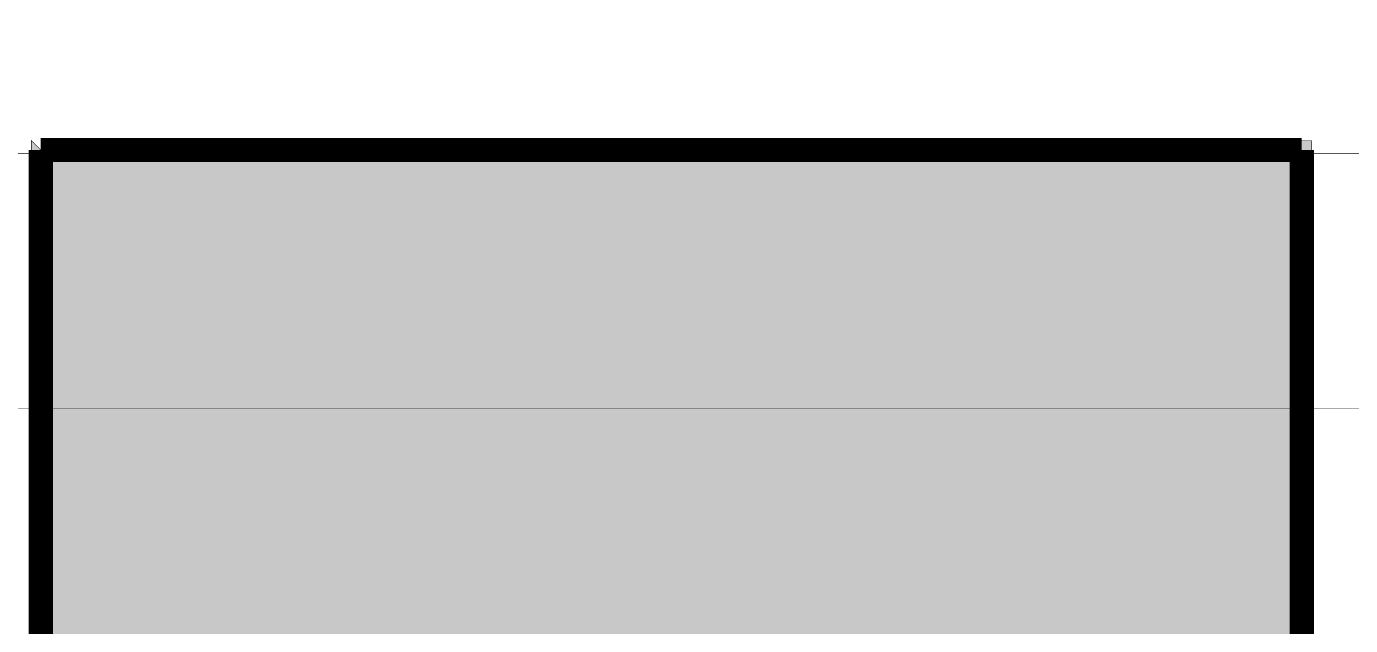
# Model space of a CAD drawing. Header units: millimetres. Extents: x -4.6 to 44.8, y -59.8 to 6.4.
# Drawn here: x 9.32 to 23.18, y 0.14 to 6.41 of the extents above; entities that cross this region are included whole.
import ezdxf

# ---------------------------------------------------------------- set-up
doc = ezdxf.new("R2010")
doc.units = ezdxf.units.MM
doc.header["$MEASUREMENT"] = 0
for name, color, linetype, true_color in [('Bottom-Layer', 7, 'Continuous', 0x0000ff), ('Document-Layer', 7, 'Continuous', 0xffffff), ('Top-Layer', 7, 'Continuous', 0xff0000), ('Top-Silkscreen-Layer', 7, 'Continuous', 0xffcc00)]:
    doc.layers.add(name, color=color, linetype=linetype, true_color=true_color)

msp = doc.modelspace()

# ---------------------------------------------------------------- hatches: boundary and pattern name
at = {"layer": 'Document-Layer'}
for points in [[(9.368, 5.218), (9.368, -11.582), (22.768, -11.582), (22.768, 5.218), (9.468, 5.218), (9.568, 5.018)], [(9.568, 5.018), (22.568, 5.018), (22.568, -11.382), (9.568, -11.382)]]:
    msp.add_hatch(color=256, dxfattribs=at).paths.add_polyline_path(points)

# ---------------------------------------------------------------- linework, layer by layer
at = {"layer": 'Bottom-Layer', "const_width": 0.00508}
msp.add_lwpolyline([(-4.572, -58.801), (-4.572, 5.08), (43.942, 5.08), (43.942, -58.801)], close=True, dxfattribs=at)
at = {"layer": 'Document-Layer', "const_width": 0.00508}
for points in [[(9.368, 5.218), (9.368, -11.582), (22.768, -11.582), (22.768, 5.218), (9.468, 5.218), (9.568, 5.018)], [(9.568, 5.018), (22.568, 5.018), (22.568, -11.382), (9.568, -11.382)]]:
    msp.add_lwpolyline(points, close=True, dxfattribs=at)
at = {"layer": 'Top-Layer', "const_width": 0.00508}
msp.add_lwpolyline([(-3.302, -58.547), (-3.302, 2.413), (44.831, 2.413), (44.831, -58.547)], close=True, dxfattribs=at)
at = {"layer": 'Top-Silkscreen-Layer', "const_width": 0.254}
for points in [[(9.468, 5.118), (22.668, 5.118)], [(9.468, -11.482), (9.468, 5.118)], [(9.468, 5.118), (22.668, 5.118)], [(9.468, -11.482), (9.468, 5.118)], [(22.668, -11.482), (22.668, 5.118)], [(22.668, -11.482), (22.668, 5.118)]]:
    msp.add_lwpolyline(points, dxfattribs=at)

doc.saveas('drawing.dxf')
